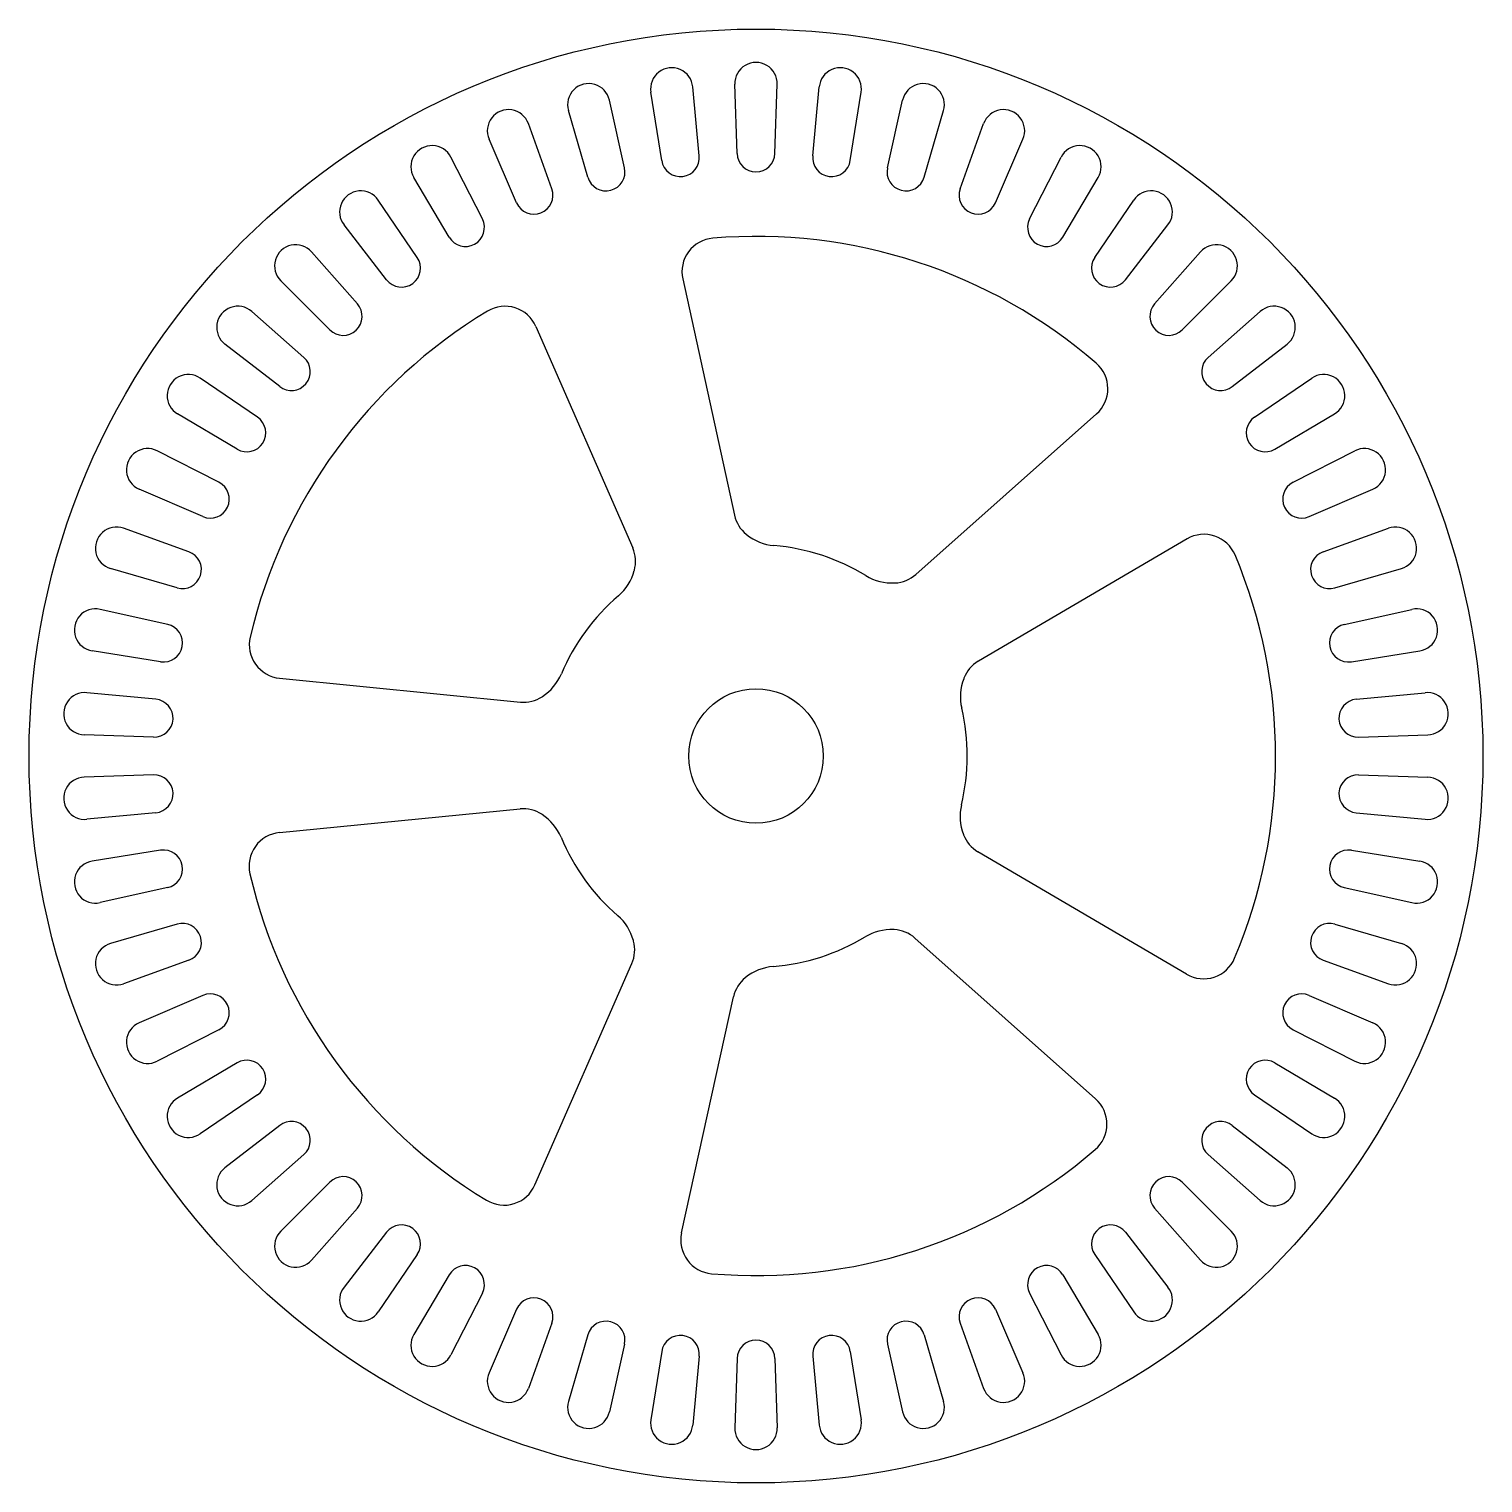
# Model space of a CAD drawing. Header units: millimetres. Extents: x 1302.2 to 1388.6, y 506.6 to 593.
import ezdxf

# ---------------------------------------------------------------- set-up
doc = ezdxf.new("R2010")
doc.units = ezdxf.units.MM
doc.layers.add('ENCWHEEL3', color=7, linetype='Continuous')

msp = doc.modelspace()

# ---------------------------------------------------------------- linework, layer by layer
at = {"layer": 'ENCWHEEL3', "color": 7, "linetype": 'ByBlock'}
for p, q in [((1339.827, 585.19), (1339.182, 589.258)), ((1342.062, 585.472), (1341.675, 589.573)), ((1344.305, 585.614), (1344.175, 589.73)), ((1346.557, 585.614), (1346.687, 589.73)), ((1348.8, 585.472), (1349.187, 589.573)), ((1351.035, 585.19), (1351.68, 589.258)), ((1337.62, 584.769), (1336.722, 588.788)), ((1353.242, 584.769), (1354.14, 588.788)), ((1333.301, 583.514), (1331.906, 587.389)), ((1335.438, 584.209), (1334.288, 588.163)), ((1355.424, 584.209), (1356.574, 588.163)), ((1357.561, 583.514), (1358.956, 587.389)), ((1331.207, 582.685), (1329.57, 586.465)), ((1359.655, 582.685), (1361.292, 586.465)), ((1329.173, 581.728), (1327.304, 585.398)), ((1361.689, 581.728), (1363.558, 585.398)), ((1327.199, 580.643), (1325.102, 584.188)), ((1363.663, 580.643), (1365.76, 584.188)), ((1325.302, 579.439), (1322.987, 582.846)), ((1365.56, 579.439), (1367.875, 582.846)), ((1323.48, 578.115), (1320.955, 581.369)), ((1367.382, 578.115), (1369.907, 581.369)), ((1321.748, 576.682), (1319.025, 579.772)), ((1369.114, 576.682), (1371.837, 579.772)), ((1320.106, 575.141), (1317.193, 578.052)), ((1370.756, 575.141), (1373.669, 578.052)), ((1318.567, 573.502), (1315.479, 576.226)), ((1372.295, 573.502), (1375.383, 576.226)), ((1317.132, 571.767), (1313.877, 574.291)), ((1373.73, 571.767), (1376.985, 574.291)), ((1315.811, 569.949), (1312.405, 572.264)), ((1375.051, 569.949), (1378.457, 572.264)), ((1314.604, 568.047), (1311.059, 570.143)), ((1376.258, 568.047), (1379.803, 570.143)), ((1313.521, 566.078), (1309.852, 567.948)), ((1377.341, 566.078), (1381.01, 567.948)), ((1312.562, 564.04), (1308.782, 565.675)), ((1378.3, 564.04), (1382.08, 565.675)), ((1311.735, 561.95), (1307.86, 563.346)), ((1379.127, 561.95), (1383.002, 563.346)), ((1311.039, 559.808), (1307.084, 560.956)), ((1379.823, 559.808), (1383.778, 560.956)), ((1310.48, 557.631), (1306.461, 558.53)), ((1380.382, 557.631), (1384.401, 558.53)), ((1310.058, 555.419), (1305.99, 556.062)), ((1380.804, 555.419), (1384.872, 556.062)), ((1309.776, 553.189), (1305.676, 553.577)), ((1381.086, 553.189), (1385.186, 553.577)), ((1309.635, 550.941), (1305.518, 551.07)), ((1381.227, 550.941), (1385.344, 551.07)), ((1309.635, 548.694), (1305.518, 548.565)), ((1381.227, 548.694), (1385.344, 548.565)), ((1309.776, 546.446), (1305.676, 546.058)), ((1381.086, 546.446), (1385.186, 546.058)), ((1310.058, 544.216), (1305.99, 543.572)), ((1380.804, 544.216), (1384.872, 543.572)), ((1310.48, 542.004), (1306.461, 541.105)), ((1380.382, 542.004), (1384.401, 541.105)), ((1311.039, 539.827), (1307.084, 538.678)), ((1379.823, 539.827), (1383.778, 538.678)), ((1311.735, 537.685), (1307.86, 536.289)), ((1379.127, 537.685), (1383.002, 536.289)), ((1312.562, 535.595), (1308.782, 533.96)), ((1378.3, 535.595), (1382.08, 533.96)), ((1313.521, 533.557), (1309.852, 531.687)), ((1377.341, 533.557), (1381.01, 531.687)), ((1314.604, 531.588), (1311.059, 529.492)), ((1376.258, 531.588), (1379.803, 529.492)), ((1315.811, 529.686), (1312.405, 527.371)), ((1375.051, 529.686), (1378.457, 527.371)), ((1317.132, 527.868), (1313.877, 525.344)), ((1373.73, 527.868), (1376.985, 525.344)), ((1318.567, 526.132), (1315.479, 523.408)), ((1372.295, 526.132), (1375.383, 523.408)), ((1320.106, 524.494), (1317.193, 521.582)), ((1370.756, 524.494), (1373.669, 521.582)), ((1321.748, 522.952), (1319.025, 519.863)), ((1369.114, 522.952), (1371.837, 519.863)), ((1323.48, 521.52), (1320.955, 518.266)), ((1367.382, 521.52), (1369.907, 518.266)), ((1325.302, 520.196), (1322.987, 516.789)), ((1365.56, 520.196), (1367.875, 516.789)), ((1327.199, 518.992), (1325.102, 515.447)), ((1363.663, 518.992), (1365.76, 515.447)), ((1329.173, 517.907), (1327.304, 514.237)), ((1361.689, 517.907), (1363.558, 514.237)), ((1331.207, 516.95), (1329.57, 513.17)), ((1359.655, 516.95), (1361.292, 513.17)), ((1333.301, 516.12), (1331.906, 512.245)), ((1357.561, 516.12), (1358.956, 512.245)), ((1335.438, 515.426), (1334.288, 511.471)), ((1337.62, 514.866), (1336.722, 510.847)), ((1353.242, 514.866), (1354.14, 510.847)), ((1355.424, 515.426), (1356.574, 511.471)), ((1339.827, 514.445), (1339.182, 510.377)), ((1342.062, 514.162), (1341.675, 510.062)), ((1344.305, 514.021), (1344.175, 509.905)), ((1346.557, 514.021), (1346.687, 509.905)), ((1348.8, 514.162), (1349.187, 510.062)), ((1351.035, 514.445), (1351.68, 510.377))]:
    msp.add_line(p, q, dxfattribs=at)
at = {"layer": 'ENCWHEEL3', "color": 7}
for p, q in [((1341.08, 578.162), (1344.152, 564.122)), ((1332.353, 575.342), (1338.106, 562.176)), ((1365.665, 570.143), (1354.921, 560.603)), ((1344.852, 562.992), (1344.875, 562.974)), ((1371.044, 562.714), (1358.641, 555.454)), ((1338.198, 560.83), (1338.204, 560.851)), ((1353.669, 560.1), (1353.691, 560.101)), ((1317.129, 554.439), (1331.431, 553.022)), ((1357.782, 554.439), (1357.771, 554.412)), ((1332.723, 553.338), (1332.747, 553.354)), ((1317.115, 545.267), (1331.414, 546.67)), ((1332.722, 546.341), (1332.704, 546.353)), ((1357.756, 545.16), (1357.764, 545.139)), ((1371.014, 536.855), (1358.621, 544.124)), ((1353.643, 539.499), (1353.614, 539.501)), ((1338.156, 538.819), (1338.148, 538.847)), ((1365.611, 529.443), (1354.874, 538.996)), ((1332.29, 524.329), (1338.057, 537.493)), ((1344.81, 536.656), (1344.793, 536.643)), ((1341.009, 521.481), (1344.093, 535.513))]:
    msp.add_line(p, q, dxfattribs=at)
at = {"layer": 'ENCWHEEL3', "color": 7, "linetype": 'ByBlock'}
msp.add_circle((1345.431, 549.817), 43.19, dxfattribs=at)
at = {"layer": 'ENCWHEEL3', "color": 7}
msp.add_circle((1345.431, 549.817), 4, dxfattribs=at)
at = {"layer": 'ENCWHEEL3', "color": 7, "linetype": 'ByBlock'}
for centre, radius, start, end in [((1345.431, 589.77), 1.257, 358.18958, 181.81042), ((1340.424, 589.454), 1.257, 5.38958, 189.01042), ((1350.438, 589.454), 1.257, 350.98958, 174.61042), ((1335.495, 588.514), 1.257, 12.58958, 196.21042), ((1355.367, 588.514), 1.257, 343.78958, 167.41042), ((1330.724, 586.964), 1.257, 19.78958, 203.41042), ((1360.138, 586.964), 1.257, 336.58958, 160.21042), ((1326.184, 584.828), 1.257, 26.98958, 210.61042), ((1364.678, 584.828), 1.257, 329.38958, 153.01042), ((1340.94, 585.367), 1.127, 189.01042, 5.38958), ((1345.431, 585.649), 1.127, 181.81042, 358.18958), ((1349.922, 585.367), 1.127, 174.61042, 350.98958), ((1336.52, 584.523), 1.127, 196.21042, 12.58958), ((1354.342, 584.523), 1.127, 167.41042, 343.78958), ((1321.948, 582.139), 1.257, 34.18958, 217.81042), ((1332.24, 583.133), 1.127, 203.41042, 19.78958), ((1358.622, 583.133), 1.127, 160.21042, 336.58958), ((1368.914, 582.139), 1.257, 322.18958, 145.81042), ((1328.169, 581.217), 1.127, 210.61042, 26.98958), ((1362.693, 581.217), 1.127, 153.01042, 329.38958), ((1318.082, 578.941), 1.257, 41.38958, 225.01042), ((1372.78, 578.941), 1.257, 314.98958, 138.61042), ((1324.37, 578.806), 1.127, 217.81042, 34.18958), ((1366.492, 578.806), 1.127, 145.81042, 322.18958), ((1314.647, 575.284), 1.257, 48.58958, 232.21042), ((1320.903, 575.938), 1.127, 225.01042, 41.38958), ((1369.959, 575.938), 1.127, 138.61042, 314.98958), ((1376.215, 575.284), 1.257, 307.78958, 131.41042), ((1317.822, 572.657), 1.127, 232.21042, 48.58958), ((1373.04, 572.657), 1.127, 131.41042, 307.78958), ((1311.698, 571.225), 1.257, 55.78958, 239.41042), ((1379.164, 571.225), 1.257, 300.58958, 124.21042), ((1315.177, 569.017), 1.127, 239.41042, 55.78958), ((1375.685, 569.017), 1.127, 124.21042, 300.58958), ((1309.281, 566.828), 1.257, 62.98958, 246.61042), ((1381.581, 566.828), 1.257, 293.38958, 117.01042), ((1313.01, 565.074), 1.127, 246.61042, 62.98958), ((1377.852, 565.074), 1.127, 117.01042, 293.38958), ((1307.434, 562.163), 1.257, 70.18958, 253.81042), ((1383.428, 562.163), 1.257, 286.18958, 109.81042), ((1311.353, 560.89), 1.127, 253.81042, 70.18958), ((1379.509, 560.89), 1.127, 109.81042, 286.18958), ((1306.187, 557.304), 1.257, 77.38958, 261.01042), ((1384.675, 557.304), 1.257, 278.98958, 102.61042), ((1310.234, 556.532), 1.127, 261.01042, 77.38958), ((1380.628, 556.532), 1.127, 102.61042, 278.98958), ((1305.558, 552.326), 1.257, 84.58958, 268.21042), ((1309.67, 552.067), 1.127, 268.21042, 84.58958), ((1381.192, 552.067), 1.127, 95.41042, 271.78958), ((1385.304, 552.326), 1.257, 271.78958, 95.41042), ((1305.558, 547.309), 1.257, 91.78958, 275.41042), ((1309.67, 547.568), 1.127, 275.41042, 91.78958), ((1381.192, 547.568), 1.127, 88.21042, 264.58958), ((1385.304, 547.309), 1.257, 264.58958, 88.21042), ((1310.234, 543.103), 1.127, 282.61042, 98.98958), ((1380.628, 543.103), 1.127, 81.01042, 257.38958), ((1306.187, 542.331), 1.257, 98.98958, 282.61042), ((1384.675, 542.331), 1.257, 257.38958, 81.01042), ((1311.353, 538.745), 1.127, 289.81042, 106.18958), ((1379.509, 538.745), 1.127, 73.81042, 250.18958), ((1307.434, 537.472), 1.257, 106.18958, 289.81042), ((1383.428, 537.472), 1.257, 250.18958, 73.81042), ((1313.01, 534.561), 1.127, 297.01042, 113.38958), ((1377.852, 534.561), 1.127, 66.61042, 242.98958), ((1309.281, 532.807), 1.257, 113.38958, 297.01042), ((1381.581, 532.807), 1.257, 242.98958, 66.61042), ((1315.177, 530.618), 1.127, 304.21042, 120.58958), ((1375.685, 530.618), 1.127, 59.41042, 235.78958), ((1311.698, 528.41), 1.257, 120.58958, 304.21042), ((1379.164, 528.41), 1.257, 235.78958, 59.41042), ((1317.822, 526.977), 1.127, 311.41042, 127.78958), ((1373.04, 526.977), 1.127, 52.21042, 228.58958), ((1314.647, 524.351), 1.257, 127.78958, 311.41042), ((1376.215, 524.351), 1.257, 228.58958, 52.21042), ((1320.903, 523.697), 1.127, 318.61042, 134.98958), ((1369.959, 523.697), 1.127, 45.01042, 221.38958), ((1324.37, 520.829), 1.127, 325.81042, 142.18958), ((1366.492, 520.829), 1.127, 37.81042, 214.18958), ((1318.082, 520.694), 1.257, 134.98958, 318.61042), ((1372.78, 520.694), 1.257, 221.38958, 45.01042), ((1328.169, 518.418), 1.127, 333.01042, 149.38958), ((1362.693, 518.418), 1.127, 30.61042, 206.98958), ((1321.948, 517.495), 1.257, 142.18958, 325.81042), ((1332.24, 516.502), 1.127, 340.21042, 156.58958), ((1358.622, 516.502), 1.127, 23.41042, 199.78958), ((1368.914, 517.495), 1.257, 214.18958, 37.81042), ((1336.52, 515.111), 1.127, 347.41042, 163.78958), ((1354.342, 515.111), 1.127, 16.21042, 192.58958), ((1326.184, 514.807), 1.257, 149.38958, 333.01042), ((1340.94, 514.268), 1.127, 354.61042, 170.98958), ((1345.431, 513.986), 1.127, 1.81042, 178.18958), ((1349.922, 514.268), 1.127, 9.01042, 185.38958), ((1364.678, 514.807), 1.257, 206.98958, 30.61042), ((1330.724, 512.671), 1.257, 156.58958, 340.21042), ((1360.138, 512.671), 1.257, 199.78958, 23.41042), ((1335.495, 511.12), 1.257, 163.78958, 347.41042), ((1355.367, 511.12), 1.257, 192.58958, 16.21042), ((1340.424, 510.18), 1.257, 170.98958, 354.61042), ((1345.431, 509.865), 1.257, 178.18958, 1.81042), ((1350.438, 510.18), 1.257, 185.38958, 9.01042)]:
    msp.add_arc(centre, radius, start, end, dxfattribs=at)
at = {"layer": 'ENCWHEEL3', "color": 7}
for centre, radius, start, end in [((1343.034, 578.59), 2, 94.76184, 192.34206), ((1345.431, 549.817), 30.872, 49.09486, 94.76184), ((1345.431, 549.817), 30.872, 121.09486, 166.76184), ((1330.52, 574.541), 2, 23.60626, 121.09486), ((1364.337, 571.639), 2, 311.60626, 49.09486), ((1346.106, 564.55), 2, 192.34206, 231.17103), ((1346.756, 565.311), 3, 231.17103, 265.11349), ((1372.054, 560.988), 2, 22.76184, 120.34206), ((1336.273, 561.375), 2, 344.80313, 23.60626), ((1345.431, 549.817), 12.55, 58.64291, 85.11349), ((1345.431, 549.817), 30.872, 337.09486, 22.76184), ((1335.303, 561.616), 3, 310.64291, 344.80313), ((1353.523, 563.096), 3, 238.64291, 272.80313), ((1353.593, 562.098), 2, 272.80313, 311.60626), ((1345.431, 549.817), 12.55, 130.64291, 157.11349), ((1317.326, 556.429), 2, 166.76184, 264.34206), ((1359.651, 553.728), 2, 120.34206, 159.17103), ((1331.105, 555.865), 3, 303.17103, 337.11349), ((1360.575, 553.345), 3, 159.17103, 193.11349), ((1331.628, 555.012), 2, 264.34206, 303.17103), ((1345.431, 549.817), 12.55, 346.64291, 13.11349), ((1360.56, 546.225), 3, 166.64291, 200.80313), ((1331.609, 544.68), 2, 56.80313, 95.60626), ((1331.08, 543.831), 3, 22.64291, 56.80313), ((1317.31, 543.276), 2, 95.60626, 193.09486), ((1359.633, 545.849), 2, 200.80313, 239.60626), ((1345.431, 549.817), 12.55, 202.64291, 229.11349), ((1345.431, 549.817), 30.872, 193.09486, 238.76184), ((1335.253, 538.062), 3, 15.17103, 49.11349), ((1345.431, 549.817), 12.55, 274.64291, 301.11349), ((1353.466, 536.504), 3, 87.17103, 121.11349), ((1353.544, 537.502), 2, 48.34206, 87.17103), ((1336.225, 538.296), 2, 336.34206, 15.17103), ((1346.69, 534.319), 3, 94.64291, 128.80313), ((1372.026, 538.58), 2, 239.60626, 337.09486), ((1346.046, 535.084), 2, 128.80313, 167.60626), ((1364.282, 527.949), 2, 310.76184, 48.34206), ((1345.431, 549.817), 30.872, 265.09486, 310.76184), ((1330.458, 525.131), 2, 238.76184, 336.34206), ((1342.962, 521.051), 2, 167.60626, 265.09486)]:
    msp.add_arc(centre, radius, start, end, dxfattribs=at)

doc.saveas('drawing.dxf')
